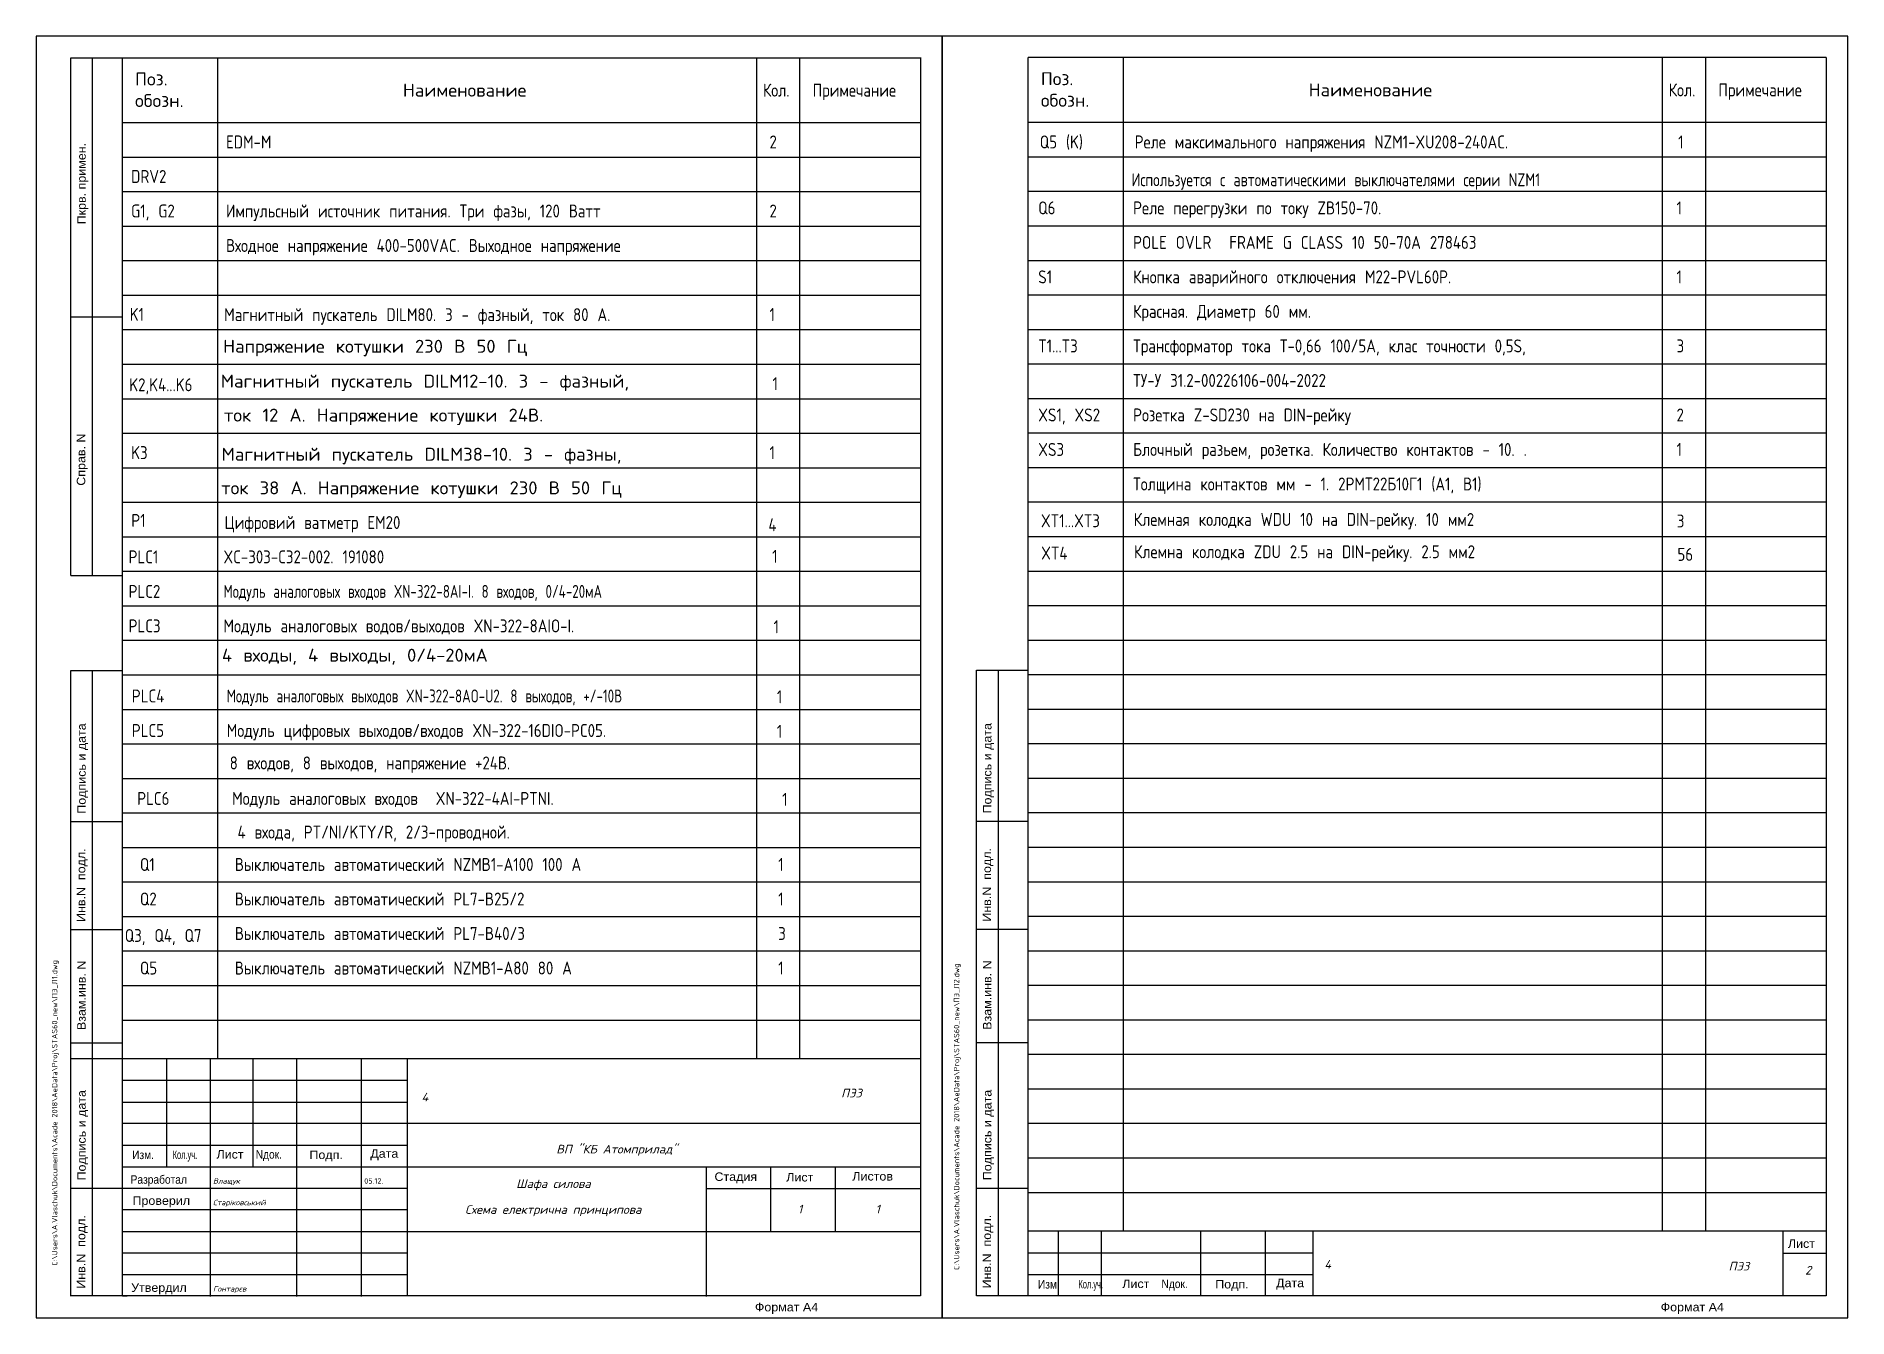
# Model space of a CAD drawing. Extents: x -20 to 400, y -5 to 292.
import ezdxf
from ezdxf.enums import TextEntityAlignment as Align

# ---------------------------------------------------------------- set-up
doc = ezdxf.new("R2010")
doc.units = 0
doc.linetypes.add('CADDY_SOLID', pattern=[0])
doc.layers.get('0').update_dxf_attribs({"linetype": 'CONTINUOUS'})
doc.layers.add('TITLE', color=7, linetype='CONTINUOUS')
doc.styles.add('CADDY_VECTORFONT1N', font='txt', dxfattribs={"width": 1.1})
doc.styles.add('CADDY_VECTORFONT1P', font='txt', dxfattribs={"width": 0.9})
doc.styles.add('ITALIC', font='ITALIC')
doc.styles.add('SIMPLEX', font='simplex')
doc.styles.add('WD', font='txt.shx')

# ---------------------------------------------------------------- blocks, each defined once
blk = doc.blocks.new('SHTAMP1')
at = {"layer": 'TITLE', "color": 1}
for tag, p, height, style in [('JOB#', (69.35, 29.06), 2, 'ITALIC'), ('ENGINEER', (18, 21), 1.25, 'ITALIC'), ('DATE', (56.06, 21), 1.25, 'SIMPLEX'), ('CHKDBY', (18, 16), 1.25, 'ITALIC'), ('SHTS', (169.59, 16.11), 2, 'ITALIC'), ('DRAWNBY', (18, 1), 1.25, 'ITALIC')]:
    blk.add_attdef(tag, p, '', height=height, dxfattribs=dict(at, style=style))
at = {"layer": 'TITLE', "color": 1, "style": 'ITALIC'}
for tag, p in [('DWG#', (169.05, 30)), ('TITLE#1', (99.64, 20)), ('TITLE#2', (99.93, 14)), ('TITLE#3', (99.89, 8))]:
    blk.add_attdef(tag, text='', height=2, dxfattribs=at).set_placement(p, align=Align.CENTER)
blk.add_attdef('SH#', text='', height=2, dxfattribs=at).set_placement((160.64, 16.11), align=Align.RIGHT)
at = {"layer": 'TITLE', "color": 1, "style": 'SIMPLEX'}
blk.add_attdef('CAD#', (-15.09, 6.97), '', height=1.25, rotation=90, dxfattribs=at)
at = {"layer": 'TITLE', "color": 7, "flags": 9}
blk.add_attdef('WD_TB', (0.39, 0.02), '', height=1.57, dxfattribs=at)
at = {"layer": 'TITLE', "color": 1, "style": 'ITALIC', "flags": 2}
blk.add_attdef('TITLE#4', text='', height=2, dxfattribs=at).set_placement((100, 2), align=Align.CENTER)
blk = doc.blocks.new('*U49')
at = {"style": 'WD'}
for s, p in [('Поз.', (2.92, 280.59)), ('обозн.', (2.92, 275.59))]:
    blk.add_text(s, height=3, dxfattribs=at).set_placement(p)
blk = doc.blocks.new('*U50')
at = {"style": 'WD'}
for s, p in [('Поз.', (2.92, 280.59)), ('обозн.', (2.92, 275.59))]:
    blk.add_text(s, height=3, dxfattribs=at).set_placement(p)

msp = doc.modelspace()

# ---------------------------------------------------------------- linework, layer by layer
at = {"color": 16, "linetype": 'CADDY_SOLID'}
for p, q in [((190, 292), (-20, 292)), ((-20, 292), (-20, -5)), ((-20, 292), (-20, -5)), ((190, -5), (190, 292)), ((190, -5), (190, 292)), ((400, 292), (190, 292)), ((190, 292), (190, -5)), ((400, -5), (400, 292)), ((-20, -5), (190, -5)), ((-20, -5), (190, -5)), ((190, -5), (400, -5))]:
    msp.add_line(p, q, dxfattribs=at)
at = {"linetype": 'CADDY_SOLID'}
for p, q in [((-12, 287), (185, 287)), ((-12, 167), (-12, 287)), ((-7, 287), (-7, 167)), ((0, 0), (0, 287)), ((0, 0), (0, 287)), ((210, 0.06), (210, 287.06)), ((395, 287.06), (210, 287.06)), ((0, 272), (185, 272)), ((0, 272), (185, 272)), ((0, 272), (185, 272)), ((0, 272), (185, 272)), ((0, 272), (185, 272)), ((0, 272), (185, 272)), ((0, 272), (185, 272)), ((0, 272), (185, 272)), ((0, 272), (185, 272)), ((0, 272), (185, 272)), ((210, 272.06), (395, 272.06)), ((210, 272.06), (395, 272.06)), ((210, 272.06), (395, 272.06)), ((210, 272.06), (395, 272.06)), ((210, 272.06), (395, 272.06)), ((210, 272.06), (395, 272.06)), ((210, 272.06), (395, 272.06)), ((210, 272.06), (395, 272.06)), ((210, 272.06), (395, 272.06)), ((210, 272.06), (395, 272.06)), ((0, 264), (185, 264)), ((210, 264.06), (395, 264.06)), ((0, 256), (185, 256)), ((210, 256.06), (395, 256.06)), ((0, 248), (185, 248)), ((210, 248.06), (395, 248.06)), ((0, 240), (185, 240)), ((210, 240.06), (395, 240.06)), ((0, 232), (185, 232)), ((210, 232.06), (395, 232.06)), ((-12, 227), (0, 227)), ((0, 224), (185, 224)), ((210, 224.06), (395, 224.06)), ((0, 216), (185, 216)), ((210, 216.06), (395, 216.06)), ((0, 208), (185, 208)), ((210, 208.06), (395, 208.06)), ((0, 200), (185, 200)), ((210, 200.06), (395, 200.06)), ((0, 192), (185, 192)), ((210, 192.06), (395, 192.06)), ((0, 184), (185, 184)), ((210, 184.06), (395, 184.06)), ((0, 176), (185, 176)), ((210, 176.06), (395, 176.06)), ((0, 168), (185, 168)), ((210, 168.06), (395, 168.06)), ((-12, 167), (0, 167)), ((0, 160), (185, 160)), ((210, 160.06), (395, 160.06)), ((0, 152), (185, 152)), ((210, 152.06), (395, 152.06)), ((-12, 0), (-12, 145)), ((-12, 145), (0, 145)), ((-12, 0), (-12, 145)), ((-7, 145), (-7, 0)), ((-7, 145), (-7, 0)), ((0, 144), (185, 144)), ((198, 0.06), (198, 145.06)), ((198, 145.06), (210, 145.06)), ((203, 145.06), (203, 0.06)), ((210, 144.06), (395, 144.06)), ((0, 136), (185, 136)), ((210, 136.06), (395, 136.06)), ((0, 128), (185, 128)), ((210, 128.06), (395, 128.06)), ((0, 120), (185, 120)), ((210, 120.06), (395, 120.06)), ((-12, 110), (0, 110)), ((0, 112), (185, 112)), ((198, 110.06), (210, 110.06)), ((210, 112.06), (395, 112.06)), ((0, 104), (185, 104)), ((210, 104.06), (395, 104.06)), ((0, 96), (185, 96)), ((210, 96.06), (395, 96.06)), ((-12, 85), (0, 85)), ((0, 88), (185, 88)), ((198, 85.06), (210, 85.06)), ((210, 88.06), (395, 88.06)), ((0, 80), (185, 80)), ((210, 80.06), (395, 80.06)), ((0, 72), (185, 72)), ((210, 72.06), (395, 72.06)), ((0, 64), (185, 64)), ((210, 64.06), (395, 64.06)), ((198, 58.8), (210, 58.8)), ((-12, 58.74), (0, 58.74)), ((185, 55), (-12, 55)), ((10.31, 30), (10.31, 54.94)), ((20.31, 54.94), (20.31, -0.06)), ((30.31, 30), (30.31, 54.94)), ((40.31, 54.94), (40.31, -0.06)), ((55.31, 54.94), (55.31, -0.06)), ((66.06, 0), (66.06, 55)), ((210, 56.06), (395, 56.06)), ((66.06, 50), (0, 50)), ((210, 48.08), (395, 48.08)), ((0, 45), (66.06, 45)), ((185, 40), (0, 40)), ((210, 40.06), (395, 40.06)), ((0, 35), (66.06, 35)), ((0, 30), (185, 30)), ((135.31, 29.94), (135.31, -0.06)), ((150.31, 14.94), (150.31, 29.94)), ((165.31, 14.94), (165.31, 29.94)), ((210, 32.06), (395, 32.06)), ((-12, 25), (0, 25)), ((-12, 25), (0, 25)), ((0, 25), (66.06, 25)), ((135.31, 24.94), (185, 24.94)), ((198, 25.06), (210, 25.06)), ((210, 24.06), (395, 24.06)), ((66.06, 20), (0, 20)), ((0, 15), (66.06, 15)), ((66.06, 15), (185, 15)), ((395, 15.06), (210, 15.06)), ((217, 0), (217, 15)), ((227, 0), (227, 15)), ((250, 0), (250, 15)), ((265, 0), (265, 15)), ((276.06, 0), (276.06, 15)), ((385, 0.06), (385, 15.06)), ((66.06, 10), (0, 10)), ((276.06, 10), (210, 10)), ((385, 10), (395, 10)), ((0, 5), (66.06, 5)), ((210, 5), (276.06, 5)), ((185, 0.06), (-12, 0.06)), ((1.06, 0), (0, 0)), ((395, 0.06), (198, 0.06))]:
    msp.add_line(p, q, dxfattribs=at)
for p, q in [((22, 287), (22, 55)), ((147, 287), (147, 55)), ((157, 287), (157, 55)), ((185, 287.06), (185, 0.06)), ((185, 287.06), (185, 0.06)), ((232, 287.06), (232, 15.06)), ((357, 287.06), (357, 15.06)), ((367, 287.06), (367, 15.06)), ((395, 287.06), (395, 0.06))]:
    msp.add_line(p, q)

# ---------------------------------------------------------------- block references
for name, p in [('*U49', (0, 0)), ('*U50', (210, 0.06))]:
    msp.add_blockref(name, p)
ref = msp.add_blockref('SHTAMP1', (-0.02, 0.08))
ref.add_attrib('CAD#', 'C:\\Users\\A.Vlaschuk\\Documents\\Acade 2018\\AeData\\Proj\\STAS60_new\\ПЭ_Л1.dwg', (-15.11, 7.05), dxfattribs={"layer": 'TITLE', "color": 1, "height": 1.25, "rotation": 90, "style": 'SIMPLEX'})
ref.add_attrib('ENGINEER', 'Влащук', (20.98, 26.08), dxfattribs={"layer": 'TITLE', "color": 1, "height": 1.25, "style": 'ITALIC'})
ref.add_attrib('CHKDBY', 'Старіковський', (20.98, 21.08), dxfattribs={"layer": 'TITLE', "color": 1, "height": 1.25, "style": 'ITALIC'})
ref.add_attrib('DRAWNBY', 'Гонтарєв', (20.98, 1.08), dxfattribs={"layer": 'TITLE', "color": 1, "height": 1.25, "style": 'ITALIC'})
ref.add_attrib('DATE', '05.12.', (56.04, 26.08), dxfattribs={"layer": 'TITLE', "color": 1, "height": 1.25, "style": 'SIMPLEX'})
ref.add_attrib('JOB#', '4', (69.33, 45.14), dxfattribs={"layer": 'TITLE', "color": 1, "height": 2, "style": 'ITALIC'})
ref.add_attrib('TITLE#1', 'ВП "КБ Атомприлад"', dxfattribs={"layer": 'TITLE', "color": 1, "height": 2, "style": 'ITALIC'}).set_placement((114.62, 33.08), align=Align.CENTER)
ref.add_attrib('TITLE#2', 'Шафа силова', dxfattribs={"layer": 'TITLE', "color": 1, "height": 2, "style": 'ITALIC'}).set_placement((99.91, 25.08), align=Align.CENTER)
ref.add_attrib('TITLE#3', 'Схема електрична принципова', dxfattribs={"layer": 'TITLE', "color": 1, "height": 2, "style": 'ITALIC'}).set_placement((99.87, 19.08), align=Align.CENTER)
ref.add_attrib('DWG#', 'ПЭ3', dxfattribs={"layer": 'TITLE', "color": 1, "height": 2, "style": 'ITALIC'}).set_placement((169.03, 46.08), align=Align.CENTER)
ref.add_attrib('SH#', '1', dxfattribs={"layer": 'TITLE', "color": 1, "height": 2, "style": 'ITALIC'}).set_placement((157.62, 19.19), align=Align.RIGHT)
ref.add_attrib('SHTS', '1', (174.57, 19.19), dxfattribs={"layer": 'TITLE', "color": 1, "height": 2, "style": 'ITALIC'})
ref = msp.add_blockref('SHTAMP1', (209, 1.06))
ref.add_attrib('CAD#', 'C:\\Users\\A.Vlaschuk\\Documents\\Acade 2018\\AeData\\Proj\\STAS60_new\\ПЭ_Л2.dwg', (194, 6.06), dxfattribs={"layer": 'TITLE', "color": 1, "height": 1.25, "rotation": 90, "style": 'SIMPLEX'})
ref.add_attrib('JOB#', '4', (278.64, 6.36), dxfattribs={"layer": 'TITLE', "color": 1, "height": 2, "style": 'ITALIC'})
ref.add_attrib('DWG#', 'ПЭ3', dxfattribs={"layer": 'TITLE', "color": 1, "height": 2, "style": 'ITALIC'}).set_placement((374.77, 5.95), align=Align.CENTER)
ref.add_attrib('SH#', '2', dxfattribs={"layer": 'TITLE', "color": 1, "height": 2, "style": 'ITALIC'}).set_placement((391.54, 5.01), align=Align.RIGHT)

# ---------------------------------------------------------------- texts
at = {"style": 'WD'}
for p in [(65, 278), (275, 278.06)]:
    msp.add_text('Наименование', height=3, dxfattribs=at).set_placement(p)
for s, height, style, width, p in [('Кол.', 3, 'WD', 0.8, (148.5, 278)), ('Примечание', 3, 'WD', 0.8, (160, 278)), ('Кол.', 3, 'WD', 0.8, (358.5, 278.06)), ('Примечание', 3, 'WD', 0.8, (370, 278.06)), ('EDM-M ', 3, 'WD', 0.8, (24, 266)), ('2', 3, 'WD', 0.8, (150, 266)), ('Q5 (K)', 3, 'WD', 0.8, (212.67, 266)), ('Реле максимального напряжения NZM1-XU208-240AC.', 3, 'WD', 0.8, (234.67, 266)), ('1', 3, 'WD', 0.8, (360.67, 266)), ('DRV2', 3, 'WD', 0.8, (2, 258)), (' Используется с автоматическими выключателями серии NZM1', 3, 'WD', 0.75, (232, 257.24)), ('G1, G2', 3, 'WD', 0.8, (2, 250)), ('Импульсный источник питания. Три фазы, 120 Ватт', 3, 'WD', 0.8, (24, 250)), ('2', 3, 'WD', 0.8, (150, 250)), ('Q6', 3, 'WD', 0.8, (212.31, 250.72)), ('Реле перегрузки по току ZB150-70.', 3, 'WD', 0.8, (234.31, 250.72)), ('1', 3, 'WD', 0.8, (360.31, 250.72)), ('Входное напряжение 400-500VAC. Выходное напряжение', 3, 'WD', 0.8, (24, 242)), ('POLE OVLR  FRAME G CLASS 10 50-70A 278463 ', 3, 'WD', 0.8, (234.31, 242.72)), ('S1', 3, 'WD', 0.8, (212.31, 234.73)), ('Кнопка аварийного отключения M22-PVL60P. ', 3, 'WD', 0.8, (234.31, 234.73)), ('1', 3, 'WD', 0.8, (360.31, 234.73)), ('K1', 3, 'WD', 0.8, (1.67, 226.03)), ('Магнитный пускатель DILM80. 3 - фазный, ток 80 А. ', 3, 'WD', 0.8, (23.56, 225.97)), ('1', 3, 'WD', 0.8, (150, 226)), ('Красная. Диаметр 60 мм. ', 3, 'WD', 0.8, (234.31, 226.73)), ('T1...T3', 3, 'WD', 0.8, (212.31, 218.73)), ('Трансформатор тока Т-0,66 100/5А, клас точности 0,5S,  ', 3, 'WD', 0.8, (234.31, 218.73)), ('3', 3, 'WD', 0.8, (360.31, 218.73)), ('K2,K4...K6', 3, 'WD', 0.8, (1.56, 209.72)), ('1', 3, 'WD', 0.8, (150.69, 209.97)), ('ТУ-У 31.2-00226106-004-2022', 3, 'WD', 0.8, (234.31, 210.73)), ('XS1, XS2', 3, 'WD', 0.8, (212.31, 202.73)), ('Розетка Z-SD230 на DIN-рейку ', 3, 'WD', 0.8, (234.31, 202.73)), ('2', 3, 'WD', 0.8, (360.31, 202.73)), ('XS3', 3, 'WD', 0.8, (212.31, 194.73)), ('Блочный разьем, розетка. Количество контактов - 10. .', 3, 'WD', 0.8, (234.31, 194.73)), ('1', 3, 'WD', 0.8, (360.31, 194.73)), ('K3', 3, 'WD', 0.8, (2, 194)), ('1', 3, 'WD', 0.8, (150, 194)), ('Толщина контактов мм - 1. 2РМТ22Б10Г1 (А1, В1) ', 3, 'WD', 0.8, (234.31, 186.73)), ('P1', 3, 'WD', 0.8, (2.04, 178.28)), ('Цифровий ватметр EM20', 3, 'WD', 0.8, (23.66, 177.8)), ('XT1...XT3', 3, 'WD', 0.8, (212.94, 178.21)), ('Клемная колодка WDU 10 на DIN-рейку. 10 мм2 ', 3, 'WD', 0.8, (234.46, 178.51)), ('3', 3, 'WD', 0.8, (360.37, 178.15)), ('4', 3, 'WD', 0.8, (149.76, 177.27)), ('PLC1', 3, 'WD', 0.8, (1.41, 169.84)), ('XC-303-C32-002. 191080 ', 3, 'WD', 0.8, (23.41, 169.84)), ('1', 3, 'WD', 0.8, (150.62, 169.97)), ('XT4', 3, 'WD', 0.8, (212.99, 170.72)), ('Клемна колодка ZDU 2.5 на DIN-рейку. 2.5 мм2', 3, 'WD', 0.8, (234.51, 171.03)), ('56', 3, 'WD', 0.8, (360.51, 170.42)), ('PLC2', 3, 'WD', 0.8, (1.41, 161.84)), ('Модуль аналоговых входов XN-322-8AI-I. 8 входов, 0/4-20мА', 3, 'WD', 0.7, (23.41, 161.84)), ('PLC3', 3, 'WD', 0.8, (1.41, 153.84)), ('Модуль аналоговых водов/выходов XN-322-8AIO-I. ', 3, 'WD', 0.8, (23.41, 153.84)), ('1', 3, 'WD', 0.8, (150.95, 153.64)), ('PLC4', 3, 'WD', 0.8, (2.16, 137.6)), ('Модуль аналоговых выходов XN-322-8AO-U2. 8 выходов, +/-10В', 3, 'WD', 0.7, (24.16, 137.6)), ('1', 3, 'WD', 0.8, (151.7, 137.41)), ('PLC5', 3, 'WD', 0.8, (2.16, 129.6)), ('Модуль цифровых выходов/входов XN-322-16DIO-PC05.', 3, 'WD', 0.8, (24.16, 129.6)), ('1', 3, 'WD', 0.8, (151.7, 129.41)), ('8 входов, 8 выходов, напряжение +24В. ', 3, 'WD', 0.8, (24.85, 122.08)), ('PLC6', 3, 'WD', 0.8, (3.41, 113.85)), ('Модуль аналоговых входов  XN-322-4AI-PTNI.', 3, 'WD', 0.8, (25.41, 113.85)), ('1', 3, 'WD', 0.8, (152.95, 113.65)), (' 4 входа, PT/NI/KTY/R, 2/3-проводной. ', 3, 'WD', 0.8, (24.6, 106.06)), ('Q1', 3, 'WD', 0.8, (4.04, 98.55)), ('Выключатель автоматический NZMB1-A100 100 А', 3, 'WD', 0.8, (26.04, 98.55)), ('1', 3, 'WD', 0.8, (152.04, 98.55)), ('Q2', 3, 'WD', 0.8, (4.04, 90.55)), ('Выключатель автоматический PL7-B25/2', 3, 'WD', 0.8, (26.04, 90.55)), ('1', 3, 'WD', 0.8, (152.04, 90.55)), ('Q3, Q4, Q7', 3, 'WD', 0.8, (0.53, 82.09)), ('Выключатель автоматический PL7-B40/3  ', 3, 'WD', 0.8, (26.04, 82.55)), ('3', 3, 'WD', 0.8, (152.04, 82.55)), ('Q5', 3, 'WD', 0.8, (4.04, 74.55)), ('Выключатель автоматический NZMB1-A80 80 А', 3, 'WD', 0.8, (26.04, 74.55)), ('1', 3, 'WD', 0.8, (152.04, 74.55)), ('Изм.', 1.965, 'CADDY_VECTORFONT1P', 0.9, (2.24, 31.77)), ('Кол.уч.', 1.965, 'CADDY_VECTORFONT1P', 0.603, (11.64, 31.79)), ('Лист', 1.965, 'CADDY_VECTORFONT1N', 1.1, (21.79, 31.89)), ('Nдок.', 1.965, 'CADDY_VECTORFONT1P', 0.9, (30.88, 31.88)), ('Подп.', 1.965, 'CADDY_VECTORFONT1N', 1.1, (43.35, 31.79)), ('Дата', 1.965, 'CADDY_VECTORFONT1N', 1.1, (57.46, 32.08)), ('Разработал', 1.965, 'CADDY_VECTORFONT1P', 0.9, (1.88, 26.06)), ('Стадия', 1.965, 'CADDY_VECTORFONT1N', 1.1, (137.25, 26.71)), ('Лист', 1.965, 'CADDY_VECTORFONT1N', 1.1, (153.89, 26.58)), ('Листов', 1.965, 'CADDY_VECTORFONT1N', 1.1, (169.21, 26.8)), ('Проверил', 1.965, 'CADDY_VECTORFONT1N', 1.1, (2.32, 21.16)), ('Лист', 1.965, 'CADDY_VECTORFONT1N', 1.1, (386.12, 11.2)), ('Утвердил', 1.965, 'CADDY_VECTORFONT1N', 1.1, (2, 1)), ('Изм.', 1.965, 'CADDY_VECTORFONT1P', 0.9, (212.24, 1.77)), ('Кол.уч.', 1.965, 'CADDY_VECTORFONT1P', 0.603, (221.64, 1.79)), ('Лист', 1.965, 'CADDY_VECTORFONT1N', 1.1, (231.79, 1.89)), ('Nдок.', 1.965, 'CADDY_VECTORFONT1P', 0.9, (240.88, 1.88)), ('Подп.', 1.965, 'CADDY_VECTORFONT1N', 1.1, (253.35, 1.79)), ('Дата', 1.965, 'CADDY_VECTORFONT1N', 1.1, (267.46, 2.08)), ('Формат A4', 1.965, 'CADDY_VECTORFONT1N', 1.1, (146.62, -3.51)), ('Формат A4', 1.965, 'CADDY_VECTORFONT1N', 1.1, (356.62, -3.51))]:
    msp.add_text(s, height=height, dxfattribs=dict(style=style, width=width)).set_placement(p)
at = {"style": 'CADDY_VECTORFONT1N', "width": 1.1}
for s, p in [('Пкрв. примен.', (-8.53, 248.41)), ('Справ. N', (-8.63, 187.83)), ('Подпись и дата', (-8.53, 111.82)), ('Подпись и дата', (201.47, 111.88)), ('Инв.N  подл.', (-8.63, 86.73)), ('Инв.N  подл.', (201.37, 86.8)), ('Взам.инв. N', (-8.54, 61.67)), ('Взам.инв. N', (201.46, 61.73)), ('Подпись и дата', (-8.53, 26.82)), ('Подпись и дата', (-8.53, 26.82)), ('Подпись и дата', (201.47, 26.88)), ('Инв.N  подл.', (-8.63, 1.73)), ('Инв.N  подл.', (-8.63, 1.73)), ('Инв.N  подл.', (201.37, 1.8))]:
    msp.add_text(s, height=1.965, rotation=90, dxfattribs=at).set_placement(p)
at = {"char_height": 3, "attachment_point": 1, "style": 'WD'}
for s, insert, width in [('Напряжение котушки 230 В 50 Гц ', (23.34, 221.65), 92.4), ('Магнитный пускатель DILM12-10. 3 - фазный,', (22.78, 213.57), 119.8385), ('ток 12 А. Напряжение котушки 24В.', (23.52, 205.69), 148.554), ('Магнитный пускатель DILM38-10. 3 - фазны,  ', (22.97, 196.62), 117.6438), ('ток 38 А. Напряжение котушки 230 В 50 Гц', (22.89, 188.83), 121.3117), ('{\\C0;4 входы, 4 выходы, 0/4-20мА}', (23.05, 150.06), 138.6)]:
    msp.add_mtext(s, dxfattribs=dict(at, insert=insert, width=width))

doc.saveas('drawing.dxf')
